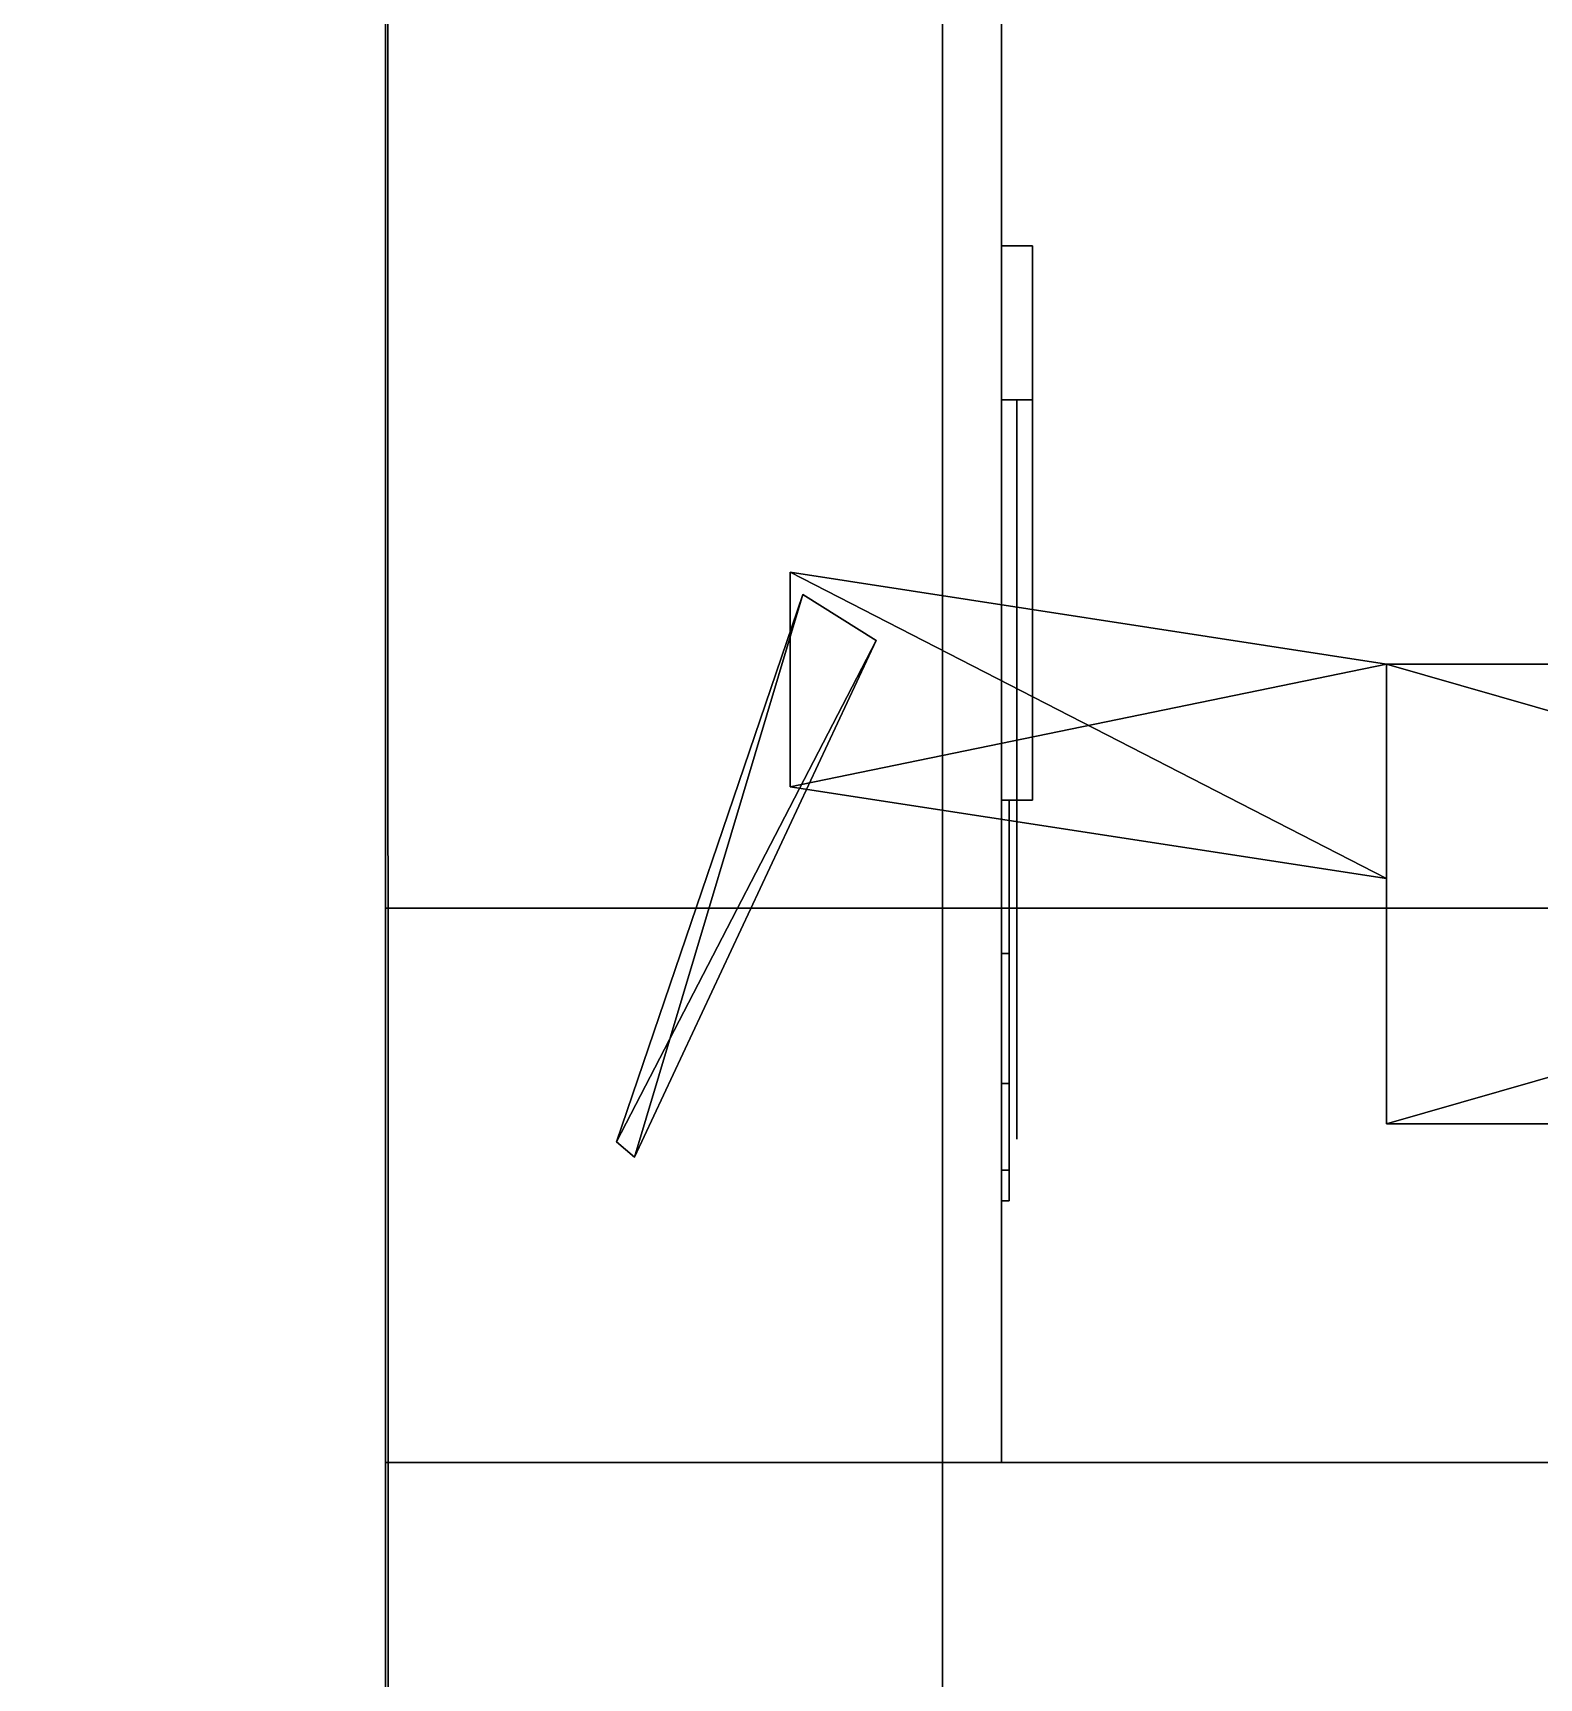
# Model space of a CAD drawing. Extents: x 0 to 3344, y -4262 to 0.
# Drawn here: x 2602.6 to 2651.5, y -2539 to -2485.6 of the extents above; entities that cross this region are included whole.
import ezdxf

# ---------------------------------------------------------------- set-up
doc = ezdxf.new("R2010")
doc.units = 0
for name, color, linetype in [('LAYER0', 7, 'CONTINUOUS'), ('LAYER1', 7, 'CONTINUOUS'), ('LAYER137', 7, 'CONTINUOUS'), ('LAYER250', 7, 'CONTINUOUS'), ('LAYER325', 28, 'CONTINUOUS'), ('LAYER326', 253, 'CONTINUOUS'), ('LAYER327', 28, 'CONTINUOUS'), ('LAYER328', 253, 'CONTINUOUS'), ('LAYER329', 28, 'CONTINUOUS'), ('LAYER330', 253, 'CONTINUOUS'), ('LAYER331', 28, 'CONTINUOUS'), ('LAYER332', 253, 'CONTINUOUS'), ('LAYER333', 28, 'CONTINUOUS'), ('LAYER334', 253, 'CONTINUOUS'), ('LAYER336', 7, 'CONTINUOUS'), ('LAYER337', 7, 'CONTINUOUS'), ('LAYER339', 7, 'CONTINUOUS'), ('LAYER356', 7, 'CONTINUOUS'), ('LAYER357', 7, 'CONTINUOUS')]:
    doc.layers.add(name, color=color, linetype=linetype)

msp = doc.modelspace()

# ---------------------------------------------------------------- linework, layer by layer
at = {"layer": 'LAYER0', "invisible_edges": 1}
for points in [[(18, -0.0034, 0.0981), (3344, -4262.003, 0.0981), (0, -4262.003, 0.0981), (18, -0.0034, 0.0981)], [(3344, -4262.003, 5.0981), (18, -0.0034, 5.0981), (0, -4262.003, 5.0981), (3344, -4262.003, 5.0981)], [(3344, -4262.003, 0.0981), (18, -0.0034, 0.0981), (3344, -0.0034, 0.0981), (3344, -4262.003, 0.0981)], [(18, -0.0034, 5.0981), (3344, -4262.003, 5.0981), (3344, -0.0034, 5.0981), (18, -0.0034, 5.0981)]]:
    msp.add_3dface(points, dxfattribs=at)
at = {"layer": 'LAYER137'}
for points, invisible_edges in [([(2614.005, -729.9995, 2610.098), (2632.005, -711.9995, 2610.098), (2614.125, -3502, 2610.098), (2614.005, -729.9995, 2610.098)], 3), ([(2632.005, -711.9995, 2680.098), (2614.005, -729.9995, 2680.098), (2614.125, -3502, 2680.098), (2632.005, -711.9995, 2680.098)], 5), ([(2632.125, -3519.84, 2610.098), (2614.125, -3502, 2610.098), (2632.005, -711.9995, 2610.098), (2632.125, -3519.84, 2610.098)], 3), ([(2614.125, -3502, 2680.098), (2632.125, -3519.84, 2680.098), (2632.005, -711.9995, 2680.098), (2614.125, -3502, 2680.098)], 5), ([(2632.005, -711.9995, 2610.098), (2632.125, -3519.84, 2680.098), (2632.125, -3519.84, 2610.098), (2632.005, -711.9995, 2610.098)], 1), ([(2632.125, -3519.84, 2680.098), (2632.005, -711.9995, 2610.098), (2632.005, -711.9995, 2680.098), (2632.125, -3519.84, 2680.098)], 1), ([(2614.005, -729.9995, 2680.098), (2614.125, -3502, 2610.098), (2614.125, -3502, 2680.098), (2614.005, -729.9995, 2680.098)], 1), ([(2614.125, -3502, 2610.098), (2614.005, -729.9995, 2680.098), (2614.005, -729.9995, 2610.098), (2614.125, -3502, 2610.098)], 1)]:
    msp.add_3dface(points, dxfattribs=dict(at, invisible_edges=invisible_edges))
at = {"layer": 'LAYER250', "invisible_edges": 1}
for points in [[(3194.003, -2532, 5.0981), (2614.003, -2550, 5.0981), (2614.003, -2532, 5.0981), (3194.003, -2532, 5.0981)], [(2614.003, -2550, 5.0981), (3194.003, -2532, 5.0981), (3194.003, -2550, 5.0981), (2614.003, -2550, 5.0981)], [(2614.003, -2532, 2610.098), (2614.003, -2550, 5.0981), (2614.003, -2550, 2610.098), (2614.003, -2532, 2610.098)], [(2614.003, -2550, 5.0981), (2614.003, -2532, 2610.098), (2614.003, -2532, 5.0981), (2614.003, -2550, 5.0981)], [(3194.003, -2550, 2610.098), (2614.003, -2532, 2610.098), (2614.003, -2550, 2610.098), (3194.003, -2550, 2610.098)], [(2614.003, -2532, 2610.098), (3194.003, -2550, 2610.098), (3194.003, -2532, 2610.098), (2614.003, -2532, 2610.098)], [(2614.003, -2532, 2610.098), (3194.003, -2532, 5.0981), (2614.003, -2532, 5.0981), (2614.003, -2532, 2610.098)], [(3194.003, -2532, 5.0981), (2614.003, -2532, 2610.098), (3194.003, -2532, 2610.098), (3194.003, -2532, 5.0981)]]:
    msp.add_3dface(points, dxfattribs=at)
at = {"layer": 'LAYER325'}
for points in [[(2635.004, -2492.5, 139.0979), (2634.004, -2492.5, 139.0979), (2635.004, -2492.5, 139.0979)], [(2635.004, -2510.5, 97.0979), (2634.004, -2510.5, 97.0979), (2634.004, -2492.5, 97.0979), (2635.004, -2492.5, 97.0979)], [(2634.004, -2492.5, 97.0979), (2634.004, -2492.5, 139.0979), (2635.004, -2492.5, 139.0979), (2635.004, -2492.5, 97.0979)], [(2635.004, -2510.5, 139.0979), (2634.004, -2510.5, 139.0979), (2634.004, -2492.5, 139.0979), (2635.004, -2492.5, 139.0979)], [(2634.004, -2492.5, 97.0979), (2634.004, -2510.5, 97.0979), (2634.004, -2510.5, 139.0979), (2634.004, -2492.5, 139.0979)], [(2635.004, -2492.5, 97.0979), (2635.004, -2510.5, 97.0979), (2635.004, -2510.5, 97.0979), (2635.004, -2492.5, 97.0979)], [(2635.004, -2492.5, 139.0979), (2635.004, -2510.5, 139.0979), (2635.004, -2510.5, 139.0979), (2635.004, -2492.5, 139.0979)], [(2634.004, -2497.5, 109.0979), (2634.004, -2497.5, 127.0979), (2634.004, -2497.5, 109.0979)], [(2635.004, -2497.5, 109.0979), (2634.004, -2497.5, 109.0979), (2634.004, -2497.5, 127.0979), (2635.004, -2497.5, 127.0979)], [(2635.004, -2497.5, 109.0979), (2634.004, -2497.5, 109.0979), (2634.004, -2510.5, 109.0979), (2635.004, -2510.5, 109.0979)], [(2635.004, -2497.5, 127.0979), (2634.004, -2497.5, 127.0979), (2634.004, -2510.5, 127.0979), (2635.004, -2510.5, 127.0979)], [(2634.004, -2510.5, 109.0979), (2634.004, -2510.5, 97.0979), (2634.004, -2510.5, 109.0979)], [(2634.004, -2510.5, 127.0979), (2634.004, -2510.5, 139.0979), (2634.004, -2510.5, 127.0979)], [(2635.004, -2510.5, 109.0979), (2634.004, -2510.5, 109.0979), (2634.004, -2510.5, 97.0979), (2635.004, -2510.5, 97.0979)], [(2635.004, -2510.5, 127.0979), (2634.004, -2510.5, 127.0979), (2634.004, -2510.5, 139.0979), (2635.004, -2510.5, 139.0979)]]:
    msp.add_3dface(points, dxfattribs=at)
for points, invisible_edges in [([(2635.004, -2492.5, 139.0979), (2635.004, -2492.5, 97.0979), (2635.004, -2497.5, 109.0979), (2635.004, -2497.5, 127.0979)], 10), ([(2635.004, -2492.5, 97.0979), (2635.004, -2497.5, 109.0979), (2635.004, -2510.5, 109.0979), (2635.004, -2510.5, 97.0979)], 1), ([(2635.004, -2492.5, 139.0979), (2635.004, -2497.5, 127.0979), (2635.004, -2510.5, 127.0979), (2635.004, -2510.5, 139.0979)], 1), ([(2634.504, -2510.5, 127.0979), (2634.504, -2510.5, 109.0979), (2634.504, -2497.5, 109.0979), (2634.504, -2497.5, 127.0979)], 1), ([(2634.254, -2510.5, 105.0979), (2634.254, -2515.474, 106.0874), (2634.254, -2514.5, 112.5979), (2634.254, -2510.5, 109.0979)], 2), ([(2634.254, -2515.474, 130.1083), (2634.254, -2510.5, 131.0979), (2634.254, -2510.5, 127.0979), (2634.254, -2514.5, 123.5979)], 8), ([(2634.504, -2514.709, 123.4146), (2634.504, -2514.5, 112.5979), (2634.504, -2510.5, 109.0979), (2634.504, -2510.5, 127.0979)], 5), ([(2634.254, -2515.474, 106.0874), (2634.254, -2519.692, 108.9055), (2634.254, -2518, 112.5979), (2634.254, -2514.5, 112.5979)], 10), ([(2634.254, -2519.692, 127.2903), (2634.254, -2515.474, 130.1083), (2634.254, -2514.5, 123.5979), (2634.254, -2518, 123.5979)], 10), ([(2634.504, -2521.5, 123.5979), (2634.504, -2521.5, 112.5979), (2634.504, -2514.5, 112.5979), (2634.504, -2514.709, 123.4146)], 4), ([(2634.254, -2519.692, 108.9055), (2634.254, -2522.51, 113.123), (2634.254, -2521.5, 112.5979), (2634.254, -2518, 112.5979)], 10), ([(2634.254, -2522.51, 123.0728), (2634.254, -2519.692, 127.2903), (2634.254, -2518, 123.5979), (2634.254, -2521.5, 123.5979)], 10), ([(2634.254, -2522.51, 113.123), (2634.254, -2523.5, 118.0979), (2634.254, -2521.5, 118.0979), (2634.254, -2521.5, 112.5979)], 10), ([(2634.254, -2523.5, 118.0979), (2634.254, -2522.51, 123.0728), (2634.254, -2521.5, 123.5979), (2634.254, -2521.5, 118.0979)], 10)]:
    msp.add_3dface(points, dxfattribs=dict(at, invisible_edges=invisible_edges))
at = {"layer": 'LAYER326'}
for points in [[(2627.138, -2510.057, 111.3153), (2627.138, -2503.094, 111.3153), (2646.504, -2513.042, 111.3153), (2627.138, -2510.057, 111.3153)], [(2646.504, -2513.042, 111.3153), (2627.138, -2503.094, 111.3153), (2646.504, -2506.078, 111.3153), (2646.504, -2513.042, 111.3153)], [(2627.138, -2510.057, 124.8805), (2646.504, -2506.078, 124.8805), (2627.138, -2503.094, 124.8805), (2627.138, -2510.057, 124.8805)], [(2627.138, -2503.094, 111.3153), (2627.138, -2503.094, 124.8805), (2646.504, -2506.078, 111.3153), (2627.138, -2503.094, 111.3153)], [(2646.504, -2506.078, 111.3153), (2627.138, -2503.094, 124.8805), (2646.504, -2506.078, 124.8805), (2646.504, -2506.078, 111.3153)], [(2629.928, -2505.308, 112.4456), (2621.504, -2521.59, 112.4456), (2627.548, -2503.817, 112.4456), (2629.928, -2505.308, 112.4456)], [(2622.081, -2522.081, 123.7499), (2627.548, -2503.817, 123.7499), (2621.504, -2521.59, 123.7499), (2622.081, -2522.081, 123.7499)], [(2621.504, -2521.59, 112.4456), (2621.504, -2521.59, 123.7499), (2627.548, -2503.817, 112.4456), (2621.504, -2521.59, 112.4456)], [(2627.548, -2503.817, 112.4456), (2621.504, -2521.59, 123.7499), (2627.548, -2503.817, 123.7499), (2627.548, -2503.817, 112.4456)], [(2629.928, -2505.308, 123.7499), (2627.548, -2503.817, 123.7499), (2622.081, -2522.081, 123.7499), (2629.928, -2505.308, 123.7499)], [(2622.081, -2522.081, 112.4456), (2621.504, -2521.59, 112.4456), (2629.928, -2505.308, 112.4456), (2622.081, -2522.081, 112.4456)], [(2646.504, -2513.042, 124.8805), (2646.504, -2506.078, 124.8805), (2627.138, -2510.057, 124.8805), (2646.504, -2513.042, 124.8805)], [(2646.504, -2521, 111.3153), (2646.504, -2506.078, 111.3153), (2698.504, -2521, 111.3153), (2646.504, -2521, 111.3153)], [(2698.504, -2521, 111.3153), (2646.504, -2506.078, 111.3153), (2698.504, -2506.078, 111.3153), (2698.504, -2521, 111.3153)], [(2698.504, -2521, 124.8805), (2698.504, -2506.078, 124.8805), (2646.504, -2521, 124.8805), (2698.504, -2521, 124.8805)], [(2646.504, -2521, 124.8805), (2698.504, -2506.078, 124.8805), (2646.504, -2506.078, 124.8805), (2646.504, -2521, 124.8805)], [(2646.504, -2506.078, 111.3153), (2646.504, -2506.078, 124.8805), (2698.504, -2506.078, 111.3153), (2646.504, -2506.078, 111.3153)], [(2698.504, -2506.078, 111.3153), (2646.504, -2506.078, 124.8805), (2698.504, -2506.078, 124.8805), (2698.504, -2506.078, 111.3153)]]:
    msp.add_3dface(points, dxfattribs=at)
at = {"layer": 'LAYER327'}
for points in [[(2635.004, -2492.5, 634.5979), (2634.004, -2492.5, 634.5979), (2635.004, -2492.5, 634.5979)], [(2635.004, -2510.5, 592.5979), (2634.004, -2510.5, 592.5979), (2634.004, -2492.5, 592.5979), (2635.004, -2492.5, 592.5979)], [(2634.004, -2492.5, 592.5979), (2634.004, -2492.5, 634.5979), (2635.004, -2492.5, 634.5979), (2635.004, -2492.5, 592.5979)], [(2635.004, -2510.5, 634.5979), (2634.004, -2510.5, 634.5979), (2634.004, -2492.5, 634.5979), (2635.004, -2492.5, 634.5979)], [(2634.004, -2492.5, 592.5979), (2634.004, -2510.5, 592.5979), (2634.004, -2510.5, 634.5979), (2634.004, -2492.5, 634.5979)], [(2635.004, -2492.5, 592.5979), (2635.004, -2510.5, 592.5979), (2635.004, -2510.5, 592.5979), (2635.004, -2492.5, 592.5979)], [(2635.004, -2492.5, 634.5979), (2635.004, -2510.5, 634.5979), (2635.004, -2510.5, 634.5979), (2635.004, -2492.5, 634.5979)], [(2634.004, -2497.5, 604.5979), (2634.004, -2497.5, 622.5979), (2634.004, -2497.5, 604.5979)], [(2635.004, -2497.5, 604.5979), (2634.004, -2497.5, 604.5979), (2634.004, -2497.5, 622.5979), (2635.004, -2497.5, 622.5979)], [(2635.004, -2497.5, 604.5979), (2634.004, -2497.5, 604.5979), (2634.004, -2510.5, 604.5979), (2635.004, -2510.5, 604.5979)], [(2635.004, -2497.5, 622.5979), (2634.004, -2497.5, 622.5979), (2634.004, -2510.5, 622.5979), (2635.004, -2510.5, 622.5979)], [(2634.004, -2510.5, 604.5979), (2634.004, -2510.5, 592.5979), (2634.004, -2510.5, 604.5979)], [(2634.004, -2510.5, 622.5979), (2634.004, -2510.5, 634.5979), (2634.004, -2510.5, 622.5979)], [(2635.004, -2510.5, 604.5979), (2634.004, -2510.5, 604.5979), (2634.004, -2510.5, 592.5979), (2635.004, -2510.5, 592.5979)], [(2635.004, -2510.5, 622.5979), (2634.004, -2510.5, 622.5979), (2634.004, -2510.5, 634.5979), (2635.004, -2510.5, 634.5979)]]:
    msp.add_3dface(points, dxfattribs=at)
for points, invisible_edges in [([(2635.004, -2492.5, 634.5979), (2635.004, -2492.5, 592.5979), (2635.004, -2497.5, 604.5979), (2635.004, -2497.5, 622.5979)], 10), ([(2635.004, -2492.5, 592.5979), (2635.004, -2497.5, 604.5979), (2635.004, -2510.5, 604.5979), (2635.004, -2510.5, 592.5979)], 1), ([(2635.004, -2492.5, 634.5979), (2635.004, -2497.5, 622.5979), (2635.004, -2510.5, 622.5979), (2635.004, -2510.5, 634.5979)], 1), ([(2634.504, -2510.5, 622.5979), (2634.504, -2510.5, 604.5979), (2634.504, -2497.5, 604.5979), (2634.504, -2497.5, 622.5979)], 1), ([(2634.254, -2510.5, 600.5979), (2634.254, -2515.474, 601.5875), (2634.254, -2514.5, 608.0979), (2634.254, -2510.5, 604.5979)], 2), ([(2634.254, -2515.474, 625.6083), (2634.254, -2510.5, 626.5979), (2634.254, -2510.5, 622.5979), (2634.254, -2514.5, 619.0979)], 8), ([(2634.504, -2514.709, 618.9146), (2634.504, -2514.5, 608.0979), (2634.504, -2510.5, 604.5979), (2634.504, -2510.5, 622.5979)], 5), ([(2634.254, -2515.474, 601.5875), (2634.254, -2519.692, 604.4055), (2634.254, -2518, 608.0979), (2634.254, -2514.5, 608.0979)], 10), ([(2634.254, -2519.692, 622.7903), (2634.254, -2515.474, 625.6083), (2634.254, -2514.5, 619.0979), (2634.254, -2518, 619.0979)], 10), ([(2634.504, -2521.5, 619.0979), (2634.504, -2521.5, 608.0979), (2634.504, -2514.5, 608.0979), (2634.504, -2514.709, 618.9146)], 4), ([(2634.254, -2519.692, 604.4055), (2634.254, -2522.51, 608.623), (2634.254, -2521.5, 608.0979), (2634.254, -2518, 608.0979)], 10), ([(2634.254, -2522.51, 618.5728), (2634.254, -2519.692, 622.7903), (2634.254, -2518, 619.0979), (2634.254, -2521.5, 619.0979)], 10), ([(2634.254, -2522.51, 608.623), (2634.254, -2523.5, 613.5979), (2634.254, -2521.5, 613.5979), (2634.254, -2521.5, 608.0979)], 10), ([(2634.254, -2523.5, 613.5979), (2634.254, -2522.51, 618.5728), (2634.254, -2521.5, 619.0979), (2634.254, -2521.5, 613.5979)], 10)]:
    msp.add_3dface(points, dxfattribs=dict(at, invisible_edges=invisible_edges))
at = {"layer": 'LAYER328'}
for points in [[(2627.138, -2510.057, 606.8153), (2627.138, -2503.094, 606.8153), (2646.504, -2513.042, 606.8153), (2627.138, -2510.057, 606.8153)], [(2646.504, -2513.042, 606.8153), (2627.138, -2503.094, 606.8153), (2646.504, -2506.078, 606.8153), (2646.504, -2513.042, 606.8153)], [(2627.138, -2510.057, 620.3805), (2646.504, -2506.078, 620.3805), (2627.138, -2503.094, 620.3805), (2627.138, -2510.057, 620.3805)], [(2627.138, -2503.094, 606.8153), (2627.138, -2503.094, 620.3805), (2646.504, -2506.078, 606.8153), (2627.138, -2503.094, 606.8153)], [(2646.504, -2506.078, 606.8153), (2627.138, -2503.094, 620.3805), (2646.504, -2506.078, 620.3805), (2646.504, -2506.078, 606.8153)], [(2629.928, -2505.308, 607.9456), (2621.504, -2521.59, 607.9456), (2627.548, -2503.817, 607.9456), (2629.928, -2505.308, 607.9456)], [(2622.081, -2522.081, 619.2499), (2627.548, -2503.817, 619.2499), (2621.504, -2521.59, 619.2499), (2622.081, -2522.081, 619.2499)], [(2621.504, -2521.59, 607.9456), (2621.504, -2521.59, 619.2499), (2627.548, -2503.817, 607.9456), (2621.504, -2521.59, 607.9456)], [(2627.548, -2503.817, 607.9456), (2621.504, -2521.59, 619.2499), (2627.548, -2503.817, 619.2499), (2627.548, -2503.817, 607.9456)], [(2629.928, -2505.308, 619.2499), (2627.548, -2503.817, 619.2499), (2622.081, -2522.081, 619.2499), (2629.928, -2505.308, 619.2499)], [(2622.081, -2522.081, 607.9456), (2621.504, -2521.59, 607.9456), (2629.928, -2505.308, 607.9456), (2622.081, -2522.081, 607.9456)], [(2646.504, -2513.042, 620.3805), (2646.504, -2506.078, 620.3805), (2627.138, -2510.057, 620.3805), (2646.504, -2513.042, 620.3805)], [(2646.504, -2521, 606.8153), (2646.504, -2506.078, 606.8153), (2698.504, -2521, 606.8153), (2646.504, -2521, 606.8153)], [(2698.504, -2521, 606.8153), (2646.504, -2506.078, 606.8153), (2698.504, -2506.078, 606.8153), (2698.504, -2521, 606.8153)], [(2698.504, -2521, 620.3805), (2698.504, -2506.078, 620.3805), (2646.504, -2521, 620.3805), (2698.504, -2521, 620.3805)], [(2646.504, -2521, 620.3805), (2698.504, -2506.078, 620.3805), (2646.504, -2506.078, 620.3805), (2646.504, -2521, 620.3805)], [(2646.504, -2506.078, 606.8153), (2646.504, -2506.078, 620.3805), (2698.504, -2506.078, 606.8153), (2646.504, -2506.078, 606.8153)], [(2698.504, -2506.078, 606.8153), (2646.504, -2506.078, 620.3805), (2698.504, -2506.078, 620.3805), (2698.504, -2506.078, 606.8153)]]:
    msp.add_3dface(points, dxfattribs=at)
at = {"layer": 'LAYER329'}
for points in [[(2635.004, -2492.5, 1130.098), (2634.004, -2492.5, 1130.098), (2635.004, -2492.5, 1130.098)], [(2635.004, -2510.5, 1088.098), (2634.004, -2510.5, 1088.098), (2634.004, -2492.5, 1088.098), (2635.004, -2492.5, 1088.098)], [(2634.004, -2492.5, 1088.098), (2634.004, -2492.5, 1130.098), (2635.004, -2492.5, 1130.098), (2635.004, -2492.5, 1088.098)], [(2635.004, -2510.5, 1130.098), (2634.004, -2510.5, 1130.098), (2634.004, -2492.5, 1130.098), (2635.004, -2492.5, 1130.098)], [(2634.004, -2492.5, 1088.098), (2634.004, -2510.5, 1088.098), (2634.004, -2510.5, 1130.098), (2634.004, -2492.5, 1130.098)], [(2635.004, -2492.5, 1088.098), (2635.004, -2510.5, 1088.098), (2635.004, -2510.5, 1088.098), (2635.004, -2492.5, 1088.098)], [(2635.004, -2492.5, 1130.098), (2635.004, -2510.5, 1130.098), (2635.004, -2510.5, 1130.098), (2635.004, -2492.5, 1130.098)], [(2634.004, -2497.5, 1100.098), (2634.004, -2497.5, 1118.098), (2634.004, -2497.5, 1100.098)], [(2635.004, -2497.5, 1100.098), (2634.004, -2497.5, 1100.098), (2634.004, -2497.5, 1118.098), (2635.004, -2497.5, 1118.098)], [(2635.004, -2497.5, 1100.098), (2634.004, -2497.5, 1100.098), (2634.004, -2510.5, 1100.098), (2635.004, -2510.5, 1100.098)], [(2635.004, -2497.5, 1118.098), (2634.004, -2497.5, 1118.098), (2634.004, -2510.5, 1118.098), (2635.004, -2510.5, 1118.098)], [(2634.004, -2510.5, 1100.098), (2634.004, -2510.5, 1088.098), (2634.004, -2510.5, 1100.098)], [(2634.004, -2510.5, 1118.098), (2634.004, -2510.5, 1130.098), (2634.004, -2510.5, 1118.098)], [(2635.004, -2510.5, 1100.098), (2634.004, -2510.5, 1100.098), (2634.004, -2510.5, 1088.098), (2635.004, -2510.5, 1088.098)], [(2635.004, -2510.5, 1118.098), (2634.004, -2510.5, 1118.098), (2634.004, -2510.5, 1130.098), (2635.004, -2510.5, 1130.098)]]:
    msp.add_3dface(points, dxfattribs=at)
for points, invisible_edges in [([(2635.004, -2492.5, 1130.098), (2635.004, -2492.5, 1088.098), (2635.004, -2497.5, 1100.098), (2635.004, -2497.5, 1118.098)], 10), ([(2635.004, -2492.5, 1088.098), (2635.004, -2497.5, 1100.098), (2635.004, -2510.5, 1100.098), (2635.004, -2510.5, 1088.098)], 1), ([(2635.004, -2492.5, 1130.098), (2635.004, -2497.5, 1118.098), (2635.004, -2510.5, 1118.098), (2635.004, -2510.5, 1130.098)], 1), ([(2634.504, -2510.5, 1118.098), (2634.504, -2510.5, 1100.098), (2634.504, -2497.5, 1100.098), (2634.504, -2497.5, 1118.098)], 1), ([(2634.254, -2510.5, 1096.098), (2634.254, -2515.474, 1097.088), (2634.254, -2514.5, 1103.598), (2634.254, -2510.5, 1100.098)], 2), ([(2634.254, -2515.474, 1121.109), (2634.254, -2510.5, 1122.098), (2634.254, -2510.5, 1118.098), (2634.254, -2514.5, 1114.598)], 8), ([(2634.504, -2514.709, 1114.415), (2634.504, -2514.5, 1103.598), (2634.504, -2510.5, 1100.098), (2634.504, -2510.5, 1118.098)], 5), ([(2634.254, -2515.474, 1097.088), (2634.254, -2519.692, 1099.906), (2634.254, -2518, 1103.598), (2634.254, -2514.5, 1103.598)], 10), ([(2634.254, -2519.692, 1118.291), (2634.254, -2515.474, 1121.109), (2634.254, -2514.5, 1114.598), (2634.254, -2518, 1114.598)], 10), ([(2634.504, -2521.5, 1114.598), (2634.504, -2521.5, 1103.598), (2634.504, -2514.5, 1103.598), (2634.504, -2514.709, 1114.415)], 4), ([(2634.254, -2519.692, 1099.906), (2634.254, -2522.51, 1104.123), (2634.254, -2521.5, 1103.598), (2634.254, -2518, 1103.598)], 10), ([(2634.254, -2522.51, 1114.073), (2634.254, -2519.692, 1118.291), (2634.254, -2518, 1114.598), (2634.254, -2521.5, 1114.598)], 10), ([(2634.254, -2522.51, 1104.123), (2634.254, -2523.5, 1109.098), (2634.254, -2521.5, 1109.098), (2634.254, -2521.5, 1103.598)], 10), ([(2634.254, -2523.5, 1109.098), (2634.254, -2522.51, 1114.073), (2634.254, -2521.5, 1114.598), (2634.254, -2521.5, 1109.098)], 10)]:
    msp.add_3dface(points, dxfattribs=dict(at, invisible_edges=invisible_edges))
at = {"layer": 'LAYER330'}
for points in [[(2627.138, -2510.057, 1102.316), (2627.138, -2503.094, 1102.316), (2646.504, -2513.042, 1102.316), (2627.138, -2510.057, 1102.316)], [(2646.504, -2513.042, 1102.316), (2627.138, -2503.094, 1102.316), (2646.504, -2506.078, 1102.316), (2646.504, -2513.042, 1102.316)], [(2627.138, -2510.057, 1115.881), (2646.504, -2506.078, 1115.881), (2627.138, -2503.094, 1115.881), (2627.138, -2510.057, 1115.881)], [(2627.138, -2503.094, 1102.316), (2627.138, -2503.094, 1115.881), (2646.504, -2506.078, 1102.316), (2627.138, -2503.094, 1102.316)], [(2646.504, -2506.078, 1102.316), (2627.138, -2503.094, 1115.881), (2646.504, -2506.078, 1115.881), (2646.504, -2506.078, 1102.316)], [(2629.928, -2505.308, 1103.446), (2621.504, -2521.59, 1103.446), (2627.548, -2503.817, 1103.446), (2629.928, -2505.308, 1103.446)], [(2622.081, -2522.081, 1114.75), (2627.548, -2503.817, 1114.75), (2621.504, -2521.59, 1114.75), (2622.081, -2522.081, 1114.75)], [(2621.504, -2521.59, 1103.446), (2621.504, -2521.59, 1114.75), (2627.548, -2503.817, 1103.446), (2621.504, -2521.59, 1103.446)], [(2627.548, -2503.817, 1103.446), (2621.504, -2521.59, 1114.75), (2627.548, -2503.817, 1114.75), (2627.548, -2503.817, 1103.446)], [(2629.928, -2505.308, 1114.75), (2627.548, -2503.817, 1114.75), (2622.081, -2522.081, 1114.75), (2629.928, -2505.308, 1114.75)], [(2622.081, -2522.081, 1103.446), (2621.504, -2521.59, 1103.446), (2629.928, -2505.308, 1103.446), (2622.081, -2522.081, 1103.446)], [(2646.504, -2513.042, 1115.881), (2646.504, -2506.078, 1115.881), (2627.138, -2510.057, 1115.881), (2646.504, -2513.042, 1115.881)], [(2646.504, -2521, 1102.316), (2646.504, -2506.078, 1102.316), (2698.504, -2521, 1102.316), (2646.504, -2521, 1102.316)], [(2698.504, -2521, 1102.316), (2646.504, -2506.078, 1102.316), (2698.504, -2506.078, 1102.316), (2698.504, -2521, 1102.316)], [(2698.504, -2521, 1115.881), (2698.504, -2506.078, 1115.881), (2646.504, -2521, 1115.881), (2698.504, -2521, 1115.881)], [(2646.504, -2521, 1115.881), (2698.504, -2506.078, 1115.881), (2646.504, -2506.078, 1115.881), (2646.504, -2521, 1115.881)], [(2646.504, -2506.078, 1102.316), (2646.504, -2506.078, 1115.881), (2698.504, -2506.078, 1102.316), (2646.504, -2506.078, 1102.316)], [(2698.504, -2506.078, 1102.316), (2646.504, -2506.078, 1115.881), (2698.504, -2506.078, 1115.881), (2698.504, -2506.078, 1102.316)]]:
    msp.add_3dface(points, dxfattribs=at)
at = {"layer": 'LAYER331'}
for points in [[(2635.004, -2492.5, 1625.598), (2634.004, -2492.5, 1625.598), (2635.004, -2492.5, 1625.598)], [(2635.004, -2510.5, 1583.598), (2634.004, -2510.5, 1583.598), (2634.004, -2492.5, 1583.598), (2635.004, -2492.5, 1583.598)], [(2634.004, -2492.5, 1583.598), (2634.004, -2492.5, 1625.598), (2635.004, -2492.5, 1625.598), (2635.004, -2492.5, 1583.598)], [(2635.004, -2510.5, 1625.598), (2634.004, -2510.5, 1625.598), (2634.004, -2492.5, 1625.598), (2635.004, -2492.5, 1625.598)], [(2634.004, -2492.5, 1583.598), (2634.004, -2510.5, 1583.598), (2634.004, -2510.5, 1625.598), (2634.004, -2492.5, 1625.598)], [(2635.004, -2492.5, 1583.598), (2635.004, -2510.5, 1583.598), (2635.004, -2510.5, 1583.598), (2635.004, -2492.5, 1583.598)], [(2635.004, -2492.5, 1625.598), (2635.004, -2510.5, 1625.598), (2635.004, -2510.5, 1625.598), (2635.004, -2492.5, 1625.598)], [(2634.004, -2497.5, 1595.598), (2634.004, -2497.5, 1613.598), (2634.004, -2497.5, 1595.598)], [(2635.004, -2497.5, 1595.598), (2634.004, -2497.5, 1595.598), (2634.004, -2497.5, 1613.598), (2635.004, -2497.5, 1613.598)], [(2635.004, -2497.5, 1595.598), (2634.004, -2497.5, 1595.598), (2634.004, -2510.5, 1595.598), (2635.004, -2510.5, 1595.598)], [(2635.004, -2497.5, 1613.598), (2634.004, -2497.5, 1613.598), (2634.004, -2510.5, 1613.598), (2635.004, -2510.5, 1613.598)], [(2634.004, -2510.5, 1595.598), (2634.004, -2510.5, 1583.598), (2634.004, -2510.5, 1595.598)], [(2634.004, -2510.5, 1613.598), (2634.004, -2510.5, 1625.598), (2634.004, -2510.5, 1613.598)], [(2635.004, -2510.5, 1595.598), (2634.004, -2510.5, 1595.598), (2634.004, -2510.5, 1583.598), (2635.004, -2510.5, 1583.598)], [(2635.004, -2510.5, 1613.598), (2634.004, -2510.5, 1613.598), (2634.004, -2510.5, 1625.598), (2635.004, -2510.5, 1625.598)]]:
    msp.add_3dface(points, dxfattribs=at)
for points, invisible_edges in [([(2635.004, -2492.5, 1625.598), (2635.004, -2492.5, 1583.598), (2635.004, -2497.5, 1595.598), (2635.004, -2497.5, 1613.598)], 10), ([(2635.004, -2492.5, 1583.598), (2635.004, -2497.5, 1595.598), (2635.004, -2510.5, 1595.598), (2635.004, -2510.5, 1583.598)], 1), ([(2635.004, -2492.5, 1625.598), (2635.004, -2497.5, 1613.598), (2635.004, -2510.5, 1613.598), (2635.004, -2510.5, 1625.598)], 1), ([(2634.504, -2510.5, 1613.598), (2634.504, -2510.5, 1595.598), (2634.504, -2497.5, 1595.598), (2634.504, -2497.5, 1613.598)], 1), ([(2634.254, -2510.5, 1591.598), (2634.254, -2515.474, 1592.588), (2634.254, -2514.5, 1599.098), (2634.254, -2510.5, 1595.598)], 2), ([(2634.254, -2515.474, 1616.609), (2634.254, -2510.5, 1617.598), (2634.254, -2510.5, 1613.598), (2634.254, -2514.5, 1610.098)], 8), ([(2634.504, -2514.709, 1609.915), (2634.504, -2514.5, 1599.098), (2634.504, -2510.5, 1595.598), (2634.504, -2510.5, 1613.598)], 5), ([(2634.254, -2515.474, 1592.588), (2634.254, -2519.692, 1595.406), (2634.254, -2518, 1599.098), (2634.254, -2514.5, 1599.098)], 10), ([(2634.254, -2519.692, 1613.791), (2634.254, -2515.474, 1616.609), (2634.254, -2514.5, 1610.098), (2634.254, -2518, 1610.098)], 10), ([(2634.504, -2521.5, 1610.098), (2634.504, -2521.5, 1599.098), (2634.504, -2514.5, 1599.098), (2634.504, -2514.709, 1609.915)], 4), ([(2634.254, -2519.692, 1595.406), (2634.254, -2522.51, 1599.623), (2634.254, -2521.5, 1599.098), (2634.254, -2518, 1599.098)], 10), ([(2634.254, -2522.51, 1609.573), (2634.254, -2519.692, 1613.791), (2634.254, -2518, 1610.098), (2634.254, -2521.5, 1610.098)], 10), ([(2634.254, -2522.51, 1599.623), (2634.254, -2523.5, 1604.598), (2634.254, -2521.5, 1604.598), (2634.254, -2521.5, 1599.098)], 10), ([(2634.254, -2523.5, 1604.598), (2634.254, -2522.51, 1609.573), (2634.254, -2521.5, 1610.098), (2634.254, -2521.5, 1604.598)], 10)]:
    msp.add_3dface(points, dxfattribs=dict(at, invisible_edges=invisible_edges))
at = {"layer": 'LAYER332'}
for points in [[(2627.138, -2510.057, 1597.816), (2627.138, -2503.094, 1597.816), (2646.504, -2513.042, 1597.816), (2627.138, -2510.057, 1597.816)], [(2646.504, -2513.042, 1597.816), (2627.138, -2503.094, 1597.816), (2646.504, -2506.078, 1597.816), (2646.504, -2513.042, 1597.816)], [(2627.138, -2510.057, 1611.381), (2646.504, -2506.078, 1611.381), (2627.138, -2503.094, 1611.381), (2627.138, -2510.057, 1611.381)], [(2627.138, -2503.094, 1597.816), (2627.138, -2503.094, 1611.381), (2646.504, -2506.078, 1597.816), (2627.138, -2503.094, 1597.816)], [(2646.504, -2506.078, 1597.816), (2627.138, -2503.094, 1611.381), (2646.504, -2506.078, 1611.381), (2646.504, -2506.078, 1597.816)], [(2629.928, -2505.308, 1598.946), (2621.504, -2521.59, 1598.946), (2627.548, -2503.817, 1598.946), (2629.928, -2505.308, 1598.946)], [(2622.081, -2522.081, 1610.25), (2627.548, -2503.817, 1610.25), (2621.504, -2521.59, 1610.25), (2622.081, -2522.081, 1610.25)], [(2621.504, -2521.59, 1598.946), (2621.504, -2521.59, 1610.25), (2627.548, -2503.817, 1598.946), (2621.504, -2521.59, 1598.946)], [(2627.548, -2503.817, 1598.946), (2621.504, -2521.59, 1610.25), (2627.548, -2503.817, 1610.25), (2627.548, -2503.817, 1598.946)], [(2629.928, -2505.308, 1610.25), (2627.548, -2503.817, 1610.25), (2622.081, -2522.081, 1610.25), (2629.928, -2505.308, 1610.25)], [(2622.081, -2522.081, 1598.946), (2621.504, -2521.59, 1598.946), (2629.928, -2505.308, 1598.946), (2622.081, -2522.081, 1598.946)], [(2646.504, -2513.042, 1611.381), (2646.504, -2506.078, 1611.381), (2627.138, -2510.057, 1611.381), (2646.504, -2513.042, 1611.381)], [(2646.504, -2521, 1597.816), (2646.504, -2506.078, 1597.816), (2698.504, -2521, 1597.816), (2646.504, -2521, 1597.816)], [(2698.504, -2521, 1597.816), (2646.504, -2506.078, 1597.816), (2698.504, -2506.078, 1597.816), (2698.504, -2521, 1597.816)], [(2698.504, -2521, 1611.381), (2698.504, -2506.078, 1611.381), (2646.504, -2521, 1611.381), (2698.504, -2521, 1611.381)], [(2646.504, -2521, 1611.381), (2698.504, -2506.078, 1611.381), (2646.504, -2506.078, 1611.381), (2646.504, -2521, 1611.381)], [(2646.504, -2506.078, 1597.816), (2646.504, -2506.078, 1611.381), (2698.504, -2506.078, 1597.816), (2646.504, -2506.078, 1597.816)], [(2698.504, -2506.078, 1597.816), (2646.504, -2506.078, 1611.381), (2698.504, -2506.078, 1611.381), (2698.504, -2506.078, 1597.816)]]:
    msp.add_3dface(points, dxfattribs=at)
at = {"layer": 'LAYER333'}
for points in [[(2635.004, -2492.5, 2121.098), (2634.004, -2492.5, 2121.098), (2635.004, -2492.5, 2121.098)], [(2635.004, -2510.5, 2079.098), (2634.004, -2510.5, 2079.098), (2634.004, -2492.5, 2079.098), (2635.004, -2492.5, 2079.098)], [(2634.004, -2492.5, 2079.098), (2634.004, -2492.5, 2121.098), (2635.004, -2492.5, 2121.098), (2635.004, -2492.5, 2079.098)], [(2635.004, -2510.5, 2121.098), (2634.004, -2510.5, 2121.098), (2634.004, -2492.5, 2121.098), (2635.004, -2492.5, 2121.098)], [(2634.004, -2492.5, 2079.098), (2634.004, -2510.5, 2079.098), (2634.004, -2510.5, 2121.098), (2634.004, -2492.5, 2121.098)], [(2635.004, -2492.5, 2079.098), (2635.004, -2510.5, 2079.098), (2635.004, -2510.5, 2079.098), (2635.004, -2492.5, 2079.098)], [(2635.004, -2492.5, 2121.098), (2635.004, -2510.5, 2121.098), (2635.004, -2510.5, 2121.098), (2635.004, -2492.5, 2121.098)], [(2634.004, -2497.5, 2091.098), (2634.004, -2497.5, 2109.098), (2634.004, -2497.5, 2091.098)], [(2635.004, -2497.5, 2091.098), (2634.004, -2497.5, 2091.098), (2634.004, -2497.5, 2109.098), (2635.004, -2497.5, 2109.098)], [(2635.004, -2497.5, 2091.098), (2634.004, -2497.5, 2091.098), (2634.004, -2510.5, 2091.098), (2635.004, -2510.5, 2091.098)], [(2635.004, -2497.5, 2109.098), (2634.004, -2497.5, 2109.098), (2634.004, -2510.5, 2109.098), (2635.004, -2510.5, 2109.098)], [(2634.004, -2510.5, 2091.098), (2634.004, -2510.5, 2079.098), (2634.004, -2510.5, 2091.098)], [(2634.004, -2510.5, 2109.098), (2634.004, -2510.5, 2121.098), (2634.004, -2510.5, 2109.098)], [(2635.004, -2510.5, 2091.098), (2634.004, -2510.5, 2091.098), (2634.004, -2510.5, 2079.098), (2635.004, -2510.5, 2079.098)], [(2635.004, -2510.5, 2109.098), (2634.004, -2510.5, 2109.098), (2634.004, -2510.5, 2121.098), (2635.004, -2510.5, 2121.098)]]:
    msp.add_3dface(points, dxfattribs=at)
for points, invisible_edges in [([(2635.004, -2492.5, 2121.098), (2635.004, -2492.5, 2079.098), (2635.004, -2497.5, 2091.098), (2635.004, -2497.5, 2109.098)], 10), ([(2635.004, -2492.5, 2079.098), (2635.004, -2497.5, 2091.098), (2635.004, -2510.5, 2091.098), (2635.004, -2510.5, 2079.098)], 1), ([(2635.004, -2492.5, 2121.098), (2635.004, -2497.5, 2109.098), (2635.004, -2510.5, 2109.098), (2635.004, -2510.5, 2121.098)], 1), ([(2634.504, -2510.5, 2109.098), (2634.504, -2510.5, 2091.098), (2634.504, -2497.5, 2091.098), (2634.504, -2497.5, 2109.098)], 1), ([(2634.254, -2510.5, 2087.098), (2634.254, -2515.474, 2088.088), (2634.254, -2514.5, 2094.598), (2634.254, -2510.5, 2091.098)], 2), ([(2634.254, -2515.474, 2112.109), (2634.254, -2510.5, 2113.098), (2634.254, -2510.5, 2109.098), (2634.254, -2514.5, 2105.598)], 8), ([(2634.504, -2514.709, 2105.415), (2634.504, -2514.5, 2094.598), (2634.504, -2510.5, 2091.098), (2634.504, -2510.5, 2109.098)], 5), ([(2634.254, -2515.474, 2088.088), (2634.254, -2519.692, 2090.906), (2634.254, -2518, 2094.598), (2634.254, -2514.5, 2094.598)], 10), ([(2634.254, -2519.692, 2109.291), (2634.254, -2515.474, 2112.109), (2634.254, -2514.5, 2105.598), (2634.254, -2518, 2105.598)], 10), ([(2634.504, -2521.5, 2105.598), (2634.504, -2521.5, 2094.598), (2634.504, -2514.5, 2094.598), (2634.504, -2514.709, 2105.415)], 4), ([(2634.254, -2519.692, 2090.906), (2634.254, -2522.51, 2095.123), (2634.254, -2521.5, 2094.598), (2634.254, -2518, 2094.598)], 10), ([(2634.254, -2522.51, 2105.073), (2634.254, -2519.692, 2109.291), (2634.254, -2518, 2105.598), (2634.254, -2521.5, 2105.598)], 10), ([(2634.254, -2522.51, 2095.123), (2634.254, -2523.5, 2100.098), (2634.254, -2521.5, 2100.098), (2634.254, -2521.5, 2094.598)], 10), ([(2634.254, -2523.5, 2100.098), (2634.254, -2522.51, 2105.073), (2634.254, -2521.5, 2105.598), (2634.254, -2521.5, 2100.098)], 10)]:
    msp.add_3dface(points, dxfattribs=dict(at, invisible_edges=invisible_edges))
at = {"layer": 'LAYER334'}
for points in [[(2627.138, -2510.057, 2093.315), (2627.138, -2503.094, 2093.315), (2646.504, -2513.042, 2093.315), (2627.138, -2510.057, 2093.315)], [(2646.504, -2513.042, 2093.315), (2627.138, -2503.094, 2093.315), (2646.504, -2506.078, 2093.315), (2646.504, -2513.042, 2093.315)], [(2627.138, -2510.057, 2106.881), (2646.504, -2506.078, 2106.881), (2627.138, -2503.094, 2106.881), (2627.138, -2510.057, 2106.881)], [(2627.138, -2503.094, 2093.315), (2627.138, -2503.094, 2106.881), (2646.504, -2506.078, 2093.315), (2627.138, -2503.094, 2093.315)], [(2646.504, -2506.078, 2093.315), (2627.138, -2503.094, 2106.881), (2646.504, -2506.078, 2106.881), (2646.504, -2506.078, 2093.315)], [(2629.928, -2505.308, 2094.446), (2621.504, -2521.59, 2094.446), (2627.548, -2503.817, 2094.446), (2629.928, -2505.308, 2094.446)], [(2622.081, -2522.081, 2105.75), (2627.548, -2503.817, 2105.75), (2621.504, -2521.59, 2105.75), (2622.081, -2522.081, 2105.75)], [(2621.504, -2521.59, 2094.446), (2621.504, -2521.59, 2105.75), (2627.548, -2503.817, 2094.446), (2621.504, -2521.59, 2094.446)], [(2627.548, -2503.817, 2094.446), (2621.504, -2521.59, 2105.75), (2627.548, -2503.817, 2105.75), (2627.548, -2503.817, 2094.446)], [(2629.928, -2505.308, 2105.75), (2627.548, -2503.817, 2105.75), (2622.081, -2522.081, 2105.75), (2629.928, -2505.308, 2105.75)], [(2622.081, -2522.081, 2094.446), (2621.504, -2521.59, 2094.446), (2629.928, -2505.308, 2094.446), (2622.081, -2522.081, 2094.446)], [(2646.504, -2513.042, 2106.881), (2646.504, -2506.078, 2106.881), (2627.138, -2510.057, 2106.881), (2646.504, -2513.042, 2106.881)], [(2646.504, -2521, 2093.315), (2646.504, -2506.078, 2093.315), (2698.504, -2521, 2093.315), (2646.504, -2521, 2093.315)], [(2698.504, -2521, 2093.315), (2646.504, -2506.078, 2093.315), (2698.504, -2506.078, 2093.315), (2698.504, -2521, 2093.315)], [(2698.504, -2521, 2106.881), (2698.504, -2506.078, 2106.881), (2646.504, -2521, 2106.881), (2698.504, -2521, 2106.881)], [(2646.504, -2521, 2106.881), (2698.504, -2506.078, 2106.881), (2646.504, -2506.078, 2106.881), (2646.504, -2521, 2106.881)], [(2646.504, -2506.078, 2093.315), (2646.504, -2506.078, 2106.881), (2698.504, -2506.078, 2093.315), (2646.504, -2506.078, 2093.315)], [(2698.504, -2506.078, 2093.315), (2646.504, -2506.078, 2106.881), (2698.504, -2506.078, 2106.881), (2698.504, -2506.078, 2093.315)]]:
    msp.add_3dface(points, dxfattribs=at)
at = {"layer": 'LAYER336', "invisible_edges": 1}
for points in [[(3194.003, -2514, 5.0981), (2634.003, -2532, 5.0981), (2634.003, -2514, 5.0981), (3194.003, -2514, 5.0981)], [(2634.003, -2532, 5.0981), (3194.003, -2514, 5.0981), (3194.003, -2532, 5.0981), (2634.003, -2532, 5.0981)], [(2634.003, -2514, 2187.098), (2634.003, -2532, 5.0981), (2634.003, -2532, 2187.098), (2634.003, -2514, 2187.098)], [(2634.003, -2532, 5.0981), (2634.003, -2514, 2187.098), (2634.003, -2514, 5.0981), (2634.003, -2532, 5.0981)], [(3194.003, -2532, 2187.098), (2634.003, -2514, 2187.098), (2634.003, -2532, 2187.098), (3194.003, -2532, 2187.098)], [(2634.003, -2514, 2187.098), (3194.003, -2532, 2187.098), (3194.003, -2514, 2187.098), (2634.003, -2514, 2187.098)], [(2634.003, -2514, 2187.098), (3194.003, -2514, 5.0981), (2634.003, -2514, 5.0981), (2634.003, -2514, 2187.098)], [(3194.003, -2514, 5.0981), (2634.003, -2514, 2187.098), (3194.003, -2514, 2187.098), (3194.003, -2514, 5.0981)], [(3194.003, -2532, 2187.098), (2634.003, -2532, 5.0981), (3194.003, -2532, 5.0981), (3194.003, -2532, 2187.098)], [(2634.003, -2532, 5.0981), (3194.003, -2532, 2187.098), (2634.003, -2532, 2187.098), (2634.003, -2532, 5.0981)]]:
    msp.add_3dface(points, dxfattribs=at)
at = {"layer": 'LAYER337', "invisible_edges": 1}
for points in [[(3194.003, -2532, 2187.098), (2634.003, -1730, 2187.098), (3194.003, -1730, 2187.098), (3194.003, -2532, 2187.098)], [(2634.003, -1730, 2187.098), (3194.003, -2532, 2187.098), (2634.003, -2532, 2187.098), (2634.003, -1730, 2187.098)], [(2634.003, -2532, 2205.098), (2634.003, -1730, 2187.098), (2634.003, -2532, 2187.098), (2634.003, -2532, 2205.098)], [(2634.003, -1730, 2187.098), (2634.003, -2532, 2205.098), (2634.003, -1730, 2205.098), (2634.003, -1730, 2187.098)], [(2634.003, -2532, 2205.098), (3194.003, -1730, 2205.098), (2634.003, -1730, 2205.098), (2634.003, -2532, 2205.098)], [(3194.003, -1730, 2205.098), (2634.003, -2532, 2205.098), (3194.003, -2532, 2205.098), (3194.003, -1730, 2205.098)], [(3194.003, -2532, 2187.098), (2634.003, -2532, 2205.098), (2634.003, -2532, 2187.098), (3194.003, -2532, 2187.098)], [(2634.003, -2532, 2205.098), (3194.003, -2532, 2187.098), (3194.003, -2532, 2205.098), (2634.003, -2532, 2205.098)]]:
    msp.add_3dface(points, dxfattribs=at)
at = {"layer": 'LAYER339', "invisible_edges": 1}
for points in [[(3194.003, -2514, 2205.098), (2614.003, -2514, 2610.098), (3194.003, -2514, 2610.098), (3194.003, -2514, 2205.098)], [(2614.003, -2514, 2610.098), (3194.003, -2514, 2205.098), (2614.003, -2514, 2205.098), (2614.003, -2514, 2610.098)], [(3194.003, -2514, 2205.098), (2614.003, -2532, 2205.098), (2614.003, -2514, 2205.098), (3194.003, -2514, 2205.098)], [(2614.003, -2532, 2205.098), (3194.003, -2514, 2205.098), (3194.003, -2532, 2205.098), (2614.003, -2532, 2205.098)], [(2614.003, -2532, 2205.098), (2614.003, -2514, 2610.098), (2614.003, -2514, 2205.098), (2614.003, -2532, 2205.098)], [(2614.003, -2514, 2610.098), (2614.003, -2532, 2205.098), (2614.003, -2532, 2610.098), (2614.003, -2514, 2610.098)], [(3194.003, -2532, 2610.098), (2614.003, -2514, 2610.098), (2614.003, -2532, 2610.098), (3194.003, -2532, 2610.098)], [(2614.003, -2514, 2610.098), (3194.003, -2532, 2610.098), (3194.003, -2514, 2610.098), (2614.003, -2514, 2610.098)], [(2614.003, -2532, 2205.098), (3194.003, -2532, 2610.098), (2614.003, -2532, 2610.098), (2614.003, -2532, 2205.098)], [(3194.003, -2532, 2610.098), (2614.003, -2532, 2205.098), (3194.003, -2532, 2205.098), (3194.003, -2532, 2610.098)]]:
    msp.add_3dface(points, dxfattribs=at)
at = {"layer": 'LAYER356', "invisible_edges": 1}
for points in [[(3194.003, -2514, 2206.098), (2614.003, -1748, 2206.098), (3194.003, -1748, 2206.098), (3194.003, -2514, 2206.098)], [(2614.003, -1748, 2206.098), (3194.003, -2514, 2206.098), (2614.003, -2514, 2206.098), (2614.003, -1748, 2206.098)], [(2614.003, -2514, 2224.098), (2614.003, -1748, 2206.098), (2614.003, -2514, 2206.098), (2614.003, -2514, 2224.098)], [(2614.003, -1748, 2206.098), (2614.003, -2514, 2224.098), (2614.003, -1748, 2224.098), (2614.003, -1748, 2206.098)], [(2614.003, -2514, 2224.098), (3194.003, -1748, 2224.098), (2614.003, -1748, 2224.098), (2614.003, -2514, 2224.098)], [(3194.003, -1748, 2224.098), (2614.003, -2514, 2224.098), (3194.003, -2514, 2224.098), (3194.003, -1748, 2224.098)], [(3194.003, -2514, 2206.098), (2614.003, -2514, 2224.098), (2614.003, -2514, 2206.098), (3194.003, -2514, 2206.098)], [(2614.003, -2514, 2224.098), (3194.003, -2514, 2206.098), (3194.003, -2514, 2224.098), (2614.003, -2514, 2224.098)]]:
    msp.add_3dface(points, dxfattribs=at)
at = {"layer": 'LAYER357', "invisible_edges": 1}
for points in [[(3194.003, -1748, 2609.098), (2614.003, -2514, 2609.098), (3194.003, -2514, 2609.098), (3194.003, -1748, 2609.098)], [(2614.003, -2514, 2609.098), (3194.003, -1748, 2609.098), (2614.003, -1748, 2609.098), (2614.003, -2514, 2609.098)], [(2614.003, -1748, 2591.098), (2614.003, -2514, 2609.098), (2614.003, -1748, 2609.098), (2614.003, -1748, 2591.098)], [(2614.003, -2514, 2609.098), (2614.003, -1748, 2591.098), (2614.003, -2514, 2591.098), (2614.003, -2514, 2609.098)], [(2614.003, -1748, 2591.098), (3194.003, -2514, 2591.098), (2614.003, -2514, 2591.098), (2614.003, -1748, 2591.098)], [(3194.003, -2514, 2591.098), (2614.003, -1748, 2591.098), (3194.003, -1748, 2591.098), (3194.003, -2514, 2591.098)], [(3194.003, -2514, 2591.098), (2614.003, -2514, 2609.098), (2614.003, -2514, 2591.098), (3194.003, -2514, 2591.098)], [(2614.003, -2514, 2609.098), (3194.003, -2514, 2591.098), (3194.003, -2514, 2609.098), (2614.003, -2514, 2609.098)]]:
    msp.add_3dface(points, dxfattribs=at)

# ---------------------------------------------------------------- meshes
at = {"layer": 'LAYER1'}
mesh = msp.add_polymesh((5, 2), dxfattribs=at)
for k, corner in enumerate([(168.0046, -150, 2680.098), (168.0046, -4112, 2680.098), (3194.004, -150, 2680.098), (168.0046, -150, 2680.098), (3194.004, -4112, 2680.098), (3194.004, -150, 2680.098), (168.0046, -4112, 2680.098), (3194.004, -4112, 2680.098), (18.0046, -4262, 2680.098), (3344.004, -4262, 2680.098)]):
    mesh.set_mesh_vertex(divmod(k, 2), corner)
at = {"layer": 'LAYER325'}
mesh = msp.add_polymesh((2, 9), dxfattribs=at)
for k, corner in enumerate([(2634.254, -2510.5, 105.0979), (2634.254, -2515.474, 106.0874), (2634.254, -2519.692, 108.9055), (2634.254, -2522.51, 113.123), (2634.254, -2523.5, 118.0979), (2634.254, -2522.51, 123.0728), (2634.254, -2519.692, 127.2903), (2634.254, -2515.474, 130.1083), (2634.254, -2510.5, 131.0979), (2634.004, -2510.5, 105.0979), (2634.004, -2515.474, 106.0874), (2634.004, -2519.692, 108.9055), (2634.004, -2522.51, 113.123), (2634.004, -2523.5, 118.0979), (2634.004, -2522.51, 123.0728), (2634.004, -2519.692, 127.2903), (2634.004, -2515.474, 130.1083), (2634.004, -2510.5, 131.0979)]):
    mesh.set_mesh_vertex(divmod(k, 9), corner)
at = {"layer": 'LAYER327'}
mesh = msp.add_polymesh((2, 9), dxfattribs=at)
for k, corner in enumerate([(2634.254, -2510.5, 600.5979), (2634.254, -2515.474, 601.5875), (2634.254, -2519.692, 604.4055), (2634.254, -2522.51, 608.623), (2634.254, -2523.5, 613.5979), (2634.254, -2522.51, 618.5728), (2634.254, -2519.692, 622.7903), (2634.254, -2515.474, 625.6083), (2634.254, -2510.5, 626.5979), (2634.004, -2510.5, 600.5979), (2634.004, -2515.474, 601.5875), (2634.004, -2519.692, 604.4055), (2634.004, -2522.51, 608.623), (2634.004, -2523.5, 613.5979), (2634.004, -2522.51, 618.5728), (2634.004, -2519.692, 622.7903), (2634.004, -2515.474, 625.6083), (2634.004, -2510.5, 626.5979)]):
    mesh.set_mesh_vertex(divmod(k, 9), corner)
at = {"layer": 'LAYER329'}
mesh = msp.add_polymesh((2, 9), dxfattribs=at)
for k, corner in enumerate([(2634.254, -2510.5, 1096.098), (2634.254, -2515.474, 1097.088), (2634.254, -2519.692, 1099.906), (2634.254, -2522.51, 1104.123), (2634.254, -2523.5, 1109.098), (2634.254, -2522.51, 1114.073), (2634.254, -2519.692, 1118.291), (2634.254, -2515.474, 1121.109), (2634.254, -2510.5, 1122.098), (2634.004, -2510.5, 1096.098), (2634.004, -2515.474, 1097.088), (2634.004, -2519.692, 1099.906), (2634.004, -2522.51, 1104.123), (2634.004, -2523.5, 1109.098), (2634.004, -2522.51, 1114.073), (2634.004, -2519.692, 1118.291), (2634.004, -2515.474, 1121.109), (2634.004, -2510.5, 1122.098)]):
    mesh.set_mesh_vertex(divmod(k, 9), corner)
at = {"layer": 'LAYER331'}
mesh = msp.add_polymesh((2, 9), dxfattribs=at)
for k, corner in enumerate([(2634.254, -2510.5, 1591.598), (2634.254, -2515.474, 1592.588), (2634.254, -2519.692, 1595.406), (2634.254, -2522.51, 1599.623), (2634.254, -2523.5, 1604.598), (2634.254, -2522.51, 1609.573), (2634.254, -2519.692, 1613.791), (2634.254, -2515.474, 1616.609), (2634.254, -2510.5, 1617.598), (2634.004, -2510.5, 1591.598), (2634.004, -2515.474, 1592.588), (2634.004, -2519.692, 1595.406), (2634.004, -2522.51, 1599.623), (2634.004, -2523.5, 1604.598), (2634.004, -2522.51, 1609.573), (2634.004, -2519.692, 1613.791), (2634.004, -2515.474, 1616.609), (2634.004, -2510.5, 1617.598)]):
    mesh.set_mesh_vertex(divmod(k, 9), corner)
at = {"layer": 'LAYER333'}
mesh = msp.add_polymesh((2, 9), dxfattribs=at)
for k, corner in enumerate([(2634.254, -2510.5, 2087.098), (2634.254, -2515.474, 2088.088), (2634.254, -2519.692, 2090.906), (2634.254, -2522.51, 2095.123), (2634.254, -2523.5, 2100.098), (2634.254, -2522.51, 2105.073), (2634.254, -2519.692, 2109.291), (2634.254, -2515.474, 2112.109), (2634.254, -2510.5, 2113.098), (2634.004, -2510.5, 2087.098), (2634.004, -2515.474, 2088.088), (2634.004, -2519.692, 2090.906), (2634.004, -2522.51, 2095.123), (2634.004, -2523.5, 2100.098), (2634.004, -2522.51, 2105.073), (2634.004, -2519.692, 2109.291), (2634.004, -2515.474, 2112.109), (2634.004, -2510.5, 2113.098)]):
    mesh.set_mesh_vertex(divmod(k, 9), corner)

doc.saveas('drawing.dxf')
